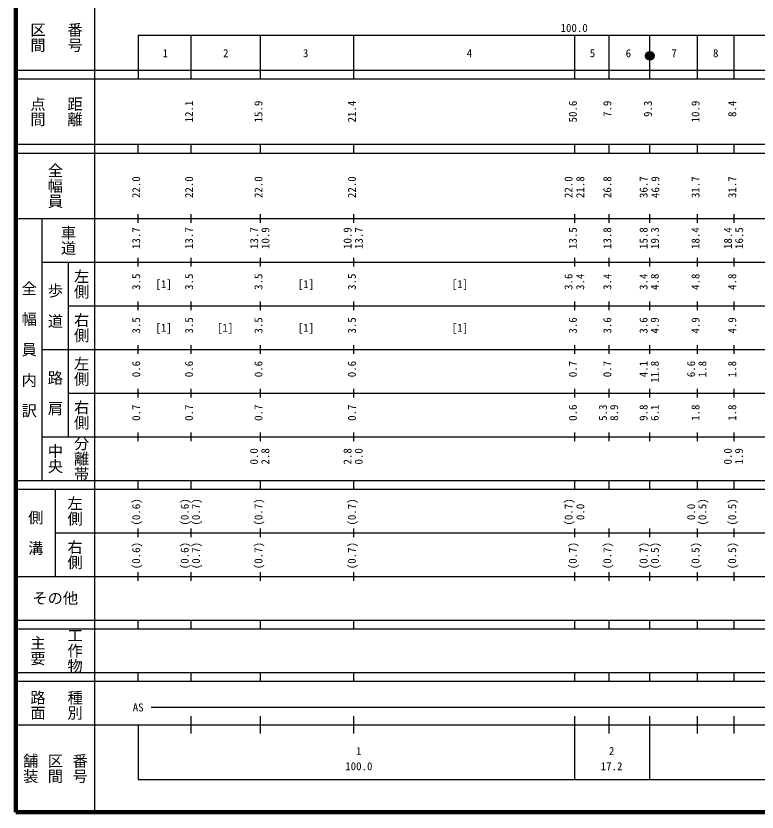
# Model space of a CAD drawing. Units: millimetres on the paper, enlarged 1000 times. Extents: x 40000 to 680000, y 20000 to 380000.
# Drawn here: x 40000 to 209738, y 20000 to 202409 of the extents above; entities that cross this region are included whole.
import ezdxf
from ezdxf.enums import TextEntityAlignment as Align

# ---------------------------------------------------------------- set-up
doc = ezdxf.new("R2010")
doc.units = ezdxf.units.MM
doc.header["$LTSCALE"] = 1000
doc.layers.add('M-TTL', color=2, linetype='Continuous', lineweight=140)
doc.layers.add('M-TTL-BAND', color=7, linetype='Continuous', lineweight=25)
doc.styles.add('@ＭＳ ゴシック', font='')
doc.styles.add('ＭＳ ゴシック', font='')
doc.styles.get('@ＭＳ ゴシック').set_extended_font_data('@MS Gothic')
doc.styles.get('ＭＳ ゴシック').set_extended_font_data('MS Gothic')

msp = doc.modelspace()

# ---------------------------------------------------------------- linework, layer by layer
at = {"layer": 'M-TTL'}
for p, q in [((40000, 380000), (40000, 20000)), ((40000, 20000), (680000, 20000))]:
    msp.add_line(p, q, dxfattribs=at)
at = {"layer": 'M-TTL-BAND'}
for p, q in [((58000, 370000), (58000, 20000)), ((68000, 198000), (579000, 198000)), ((68000, 198000), (68000, 188000)), ((80100, 188000), (80100, 198000)), ((96000, 188000), (96000, 198000)), ((117400, 188000), (117400, 198000)), ((168000, 188000), (168000, 198000)), ((175900, 188000), (175900, 198000)), ((185200, 188000), (185200, 198000)), ((196100, 188000), (196100, 198000)), ((204500, 188000), (204500, 198000)), ((40000, 190000), (579000, 190000)), ((40000, 188000), (579000, 188000)), ((40000, 173000), (579000, 173000)), ((68000, 171000), (68000, 173000)), ((80100, 171000), (80100, 173000)), ((96000, 171000), (96000, 173000)), ((117400, 171000), (117400, 173000)), ((168000, 171000), (168000, 173000)), ((175900, 171000), (175900, 173000)), ((185200, 171000), (185200, 173000)), ((196100, 171000), (196100, 173000)), ((204500, 171000), (204500, 173000)), ((40000, 171000), (579000, 171000)), ((68000, 155000), (68000, 157000)), ((80100, 155000), (80100, 157000)), ((96000, 155000), (96000, 157000)), ((117400, 155000), (117400, 157000)), ((168000, 155000), (168000, 157000)), ((175900, 155000), (175900, 157000)), ((185200, 155000), (185200, 157000)), ((196100, 155000), (196100, 157000)), ((204500, 155000), (204500, 157000)), ((40000, 156000), (579000, 156000)), ((46000, 96000), (46000, 156000)), ((46000, 146000), (579000, 146000)), ((52000, 146000), (52000, 106000)), ((68000, 145000), (68000, 147000)), ((80100, 145000), (80100, 147000)), ((96000, 145000), (96000, 147000)), ((117400, 145000), (117400, 147000)), ((168000, 145000), (168000, 147000)), ((175900, 145000), (175900, 147000)), ((185200, 145000), (185200, 147000)), ((196100, 145000), (196100, 147000)), ((204500, 145000), (204500, 147000)), ((68000, 135000), (68000, 137000)), ((80100, 135000), (80100, 137000)), ((96000, 135000), (96000, 137000)), ((117400, 135000), (117400, 137000)), ((168000, 135000), (168000, 137000)), ((175900, 135000), (175900, 137000)), ((185200, 135000), (185200, 137000)), ((196100, 135000), (196100, 137000)), ((204500, 135000), (204500, 137000)), ((52000, 136000), (579000, 136000)), ((46000, 126000), (579000, 126000)), ((68000, 125000), (68000, 127000)), ((80100, 125000), (80100, 127000)), ((96000, 125000), (96000, 127000)), ((117400, 125000), (117400, 127000)), ((168000, 125000), (168000, 127000)), ((175900, 125000), (175900, 127000)), ((185200, 125000), (185200, 127000)), ((196100, 125000), (196100, 127000)), ((204500, 125000), (204500, 127000)), ((68000, 115000), (68000, 117000)), ((80100, 115000), (80100, 117000)), ((96000, 115000), (96000, 117000)), ((117400, 115000), (117400, 117000)), ((168000, 115000), (168000, 117000)), ((175900, 115000), (175900, 117000)), ((185200, 115000), (185200, 117000)), ((196100, 115000), (196100, 117000)), ((204500, 115000), (204500, 117000)), ((52000, 116000), (579000, 116000)), ((46000, 106000), (579000, 106000)), ((68000, 105000), (68000, 107000)), ((80100, 105000), (80100, 107000)), ((96000, 105000), (96000, 107000)), ((117400, 105000), (117400, 107000)), ((168000, 105000), (168000, 107000)), ((175900, 105000), (175900, 107000)), ((185200, 105000), (185200, 107000)), ((196100, 105000), (196100, 107000)), ((204500, 105000), (204500, 107000)), ((40000, 96000), (579000, 96000)), ((68000, 94000), (68000, 96000)), ((80100, 94000), (80100, 96000)), ((96000, 94000), (96000, 96000)), ((117400, 94000), (117400, 96000)), ((168000, 94000), (168000, 96000)), ((175900, 94000), (175900, 96000)), ((185200, 94000), (185200, 96000)), ((196100, 94000), (196100, 96000)), ((204500, 94000), (204500, 96000)), ((40000, 94000), (579000, 94000)), ((49000, 94000), (49000, 74000)), ((49000, 84000), (579000, 84000)), ((68000, 83000), (68000, 85000)), ((80100, 83000), (80100, 85000)), ((96000, 83000), (96000, 85000)), ((117400, 83000), (117400, 85000)), ((168000, 83000), (168000, 85000)), ((175900, 83000), (175900, 85000)), ((185200, 83000), (185200, 85000)), ((196100, 83000), (196100, 85000)), ((204500, 83000), (204500, 85000)), ((68000, 73000), (68000, 75000)), ((80100, 73000), (80100, 75000)), ((96000, 73000), (96000, 75000)), ((117400, 73000), (117400, 75000)), ((168000, 73000), (168000, 75000)), ((175900, 73000), (175900, 75000)), ((185200, 73000), (185200, 75000)), ((196100, 73000), (196100, 75000)), ((204500, 73000), (204500, 75000)), ((40000, 74000), (579000, 74000)), ((40000, 64000), (579000, 64000)), ((68000, 62000), (68000, 64000)), ((80100, 62000), (80100, 64000)), ((96000, 62000), (96000, 64000)), ((117400, 62000), (117400, 64000)), ((168000, 62000), (168000, 64000)), ((175900, 62000), (175900, 64000)), ((185200, 62000), (185200, 64000)), ((196100, 62000), (196100, 64000)), ((204500, 62000), (204500, 64000)), ((40000, 62000), (579000, 62000)), ((40000, 52000), (579000, 52000)), ((68000, 50000), (68000, 52000)), ((80100, 50000), (80100, 52000)), ((96000, 50000), (96000, 52000)), ((117400, 50000), (117400, 52000)), ((168000, 50000), (168000, 52000)), ((175900, 50000), (175900, 52000)), ((185200, 50000), (185200, 52000)), ((196100, 50000), (196100, 52000)), ((204500, 50000), (204500, 52000)), ((40000, 50000), (579000, 50000)), ((71000, 44000), (565464, 44000)), ((80100, 38000), (80100, 42000)), ((96000, 38000), (96000, 42000)), ((117400, 38000), (117400, 42000)), ((168000, 27500), (168000, 42000)), ((175900, 38000), (175900, 42000)), ((185200, 27500), (185200, 42000)), ((196100, 38000), (196100, 42000)), ((204500, 38000), (204500, 42000)), ((40000, 40000), (579000, 40000)), ((68000, 40000), (68000, 27500)), ((68000, 27500), (579000, 27500))]:
    msp.add_line(p, q, dxfattribs=at)
for radius in [1000, 900, 800, 700, 600, 500, 400, 300, 200, 100]:
    msp.add_circle((185200, 193249), radius, dxfattribs=at)

# ---------------------------------------------------------------- texts
at = {"layer": 'M-TTL-BAND', "style": '@ＭＳ ゴシック'}
for s, p in [('番号', (53500, 197500)), ('区間', (45000, 197500)), ('点間', (45000, 180500)), ('距離', (53500, 180500)), ('全幅員', (49000, 163500)), ('車道', (52000, 151000)), ('左側', (55000, 141000)), ('全\u3000幅\u3000員\u3000内\u3000訳', (43000, 126000)), ('歩\u3000道', (49000, 136000)), ('右側', (55000, 131000)), ('左側', (55000, 121000)), ('路\u3000肩', (49000, 116000)), ('右側', (55000, 111000)), ('分離帯', (55000, 101000)), ('中央', (49000, 101000)), ('左側', (53500, 89000)), ('側\u3000溝', (44500, 84000)), ('右側', (53500, 79000)), ('主要', (45000, 57000)), ('工作物', (53500, 57000)), ('路面', (45000, 44500)), ('種別', (53500, 44500)), ('舗装', (43333, 30000)), ('区間', (49000, 30000)), ('番号', (54667, 30000))]:
    msp.add_text(s, height=2566, rotation=270, dxfattribs=at).set_placement(p, align=Align.MIDDLE_CENTER)
at = {"layer": 'M-TTL-BAND', "style": 'ＭＳ ゴシック'}
for s, p in [('100.0', (167844, 198195)), ('1', (74202, 192405)), ('2', (88054, 192405)), ('3', (106340, 192405)), ('4', (143861, 192405)), ('5', (172042, 192405)), ('6', (180274, 192405)), ('7', (190723, 192405)), ('8', (200265, 192405)), ('[1]', (73830, 139500)), ('[1]', (106423, 139500)), ('[1]', (141688, 139500)), ('[1]', (73830, 129500)), ('[1]', (87920, 129500)), ('[1]', (106423, 129500)), ('[1]', (141688, 129500)), ('AS', (68000, 42500)), ('1', (118530, 32523)), ('2', (176415, 32523)), ('100.0', (118530, 29033)), ('17.2', (176415, 29033))]:
    msp.add_text(s, height=1833, dxfattribs=at).set_placement(p, align=Align.BOTTOM_CENTER)
for s, p in [('12.1', (81100, 180500)), ('15.9', (97000, 180500)), ('21.4', (118400, 180500)), ('50.6', (169000, 180500)), ('7.9', (176900, 181125)), ('9.3', (186200, 181125)), ('10.9', (197100, 180500)), ('8.4', (205500, 181125)), ('22.0', (69000, 163174)), ('22.0', (81100, 163174)), ('22.0', (97000, 163174)), ('22.0', (118400, 163174)), ('22.0', (168006, 163174)), ('21.8', (170697, 163174)), ('26.8', (176900, 163174)), ('31.7', (197100, 163174)), ('31.7', (205500, 163174)), ('13.7', (69000, 151500)), ('13.7', (81100, 151500)), ('13.7', (96011, 151500)), ('10.9', (98597, 151500)), ('10.9', (117411, 151500)), ('13.7', (119997, 151500)), ('13.5', (169000, 151500)), ('13.8', (176900, 151500)), ('15.8', (185211, 151500)), ('19.3', (187797, 151500)), ('18.4', (197100, 151500)), ('18.4', (204511, 151500)), ('16.5', (207097, 151500)), ('3.5', (69000, 141500)), ('3.5', (81100, 141500)), ('3.5', (97000, 141500)), ('3.5', (118400, 141500)), ('3.6', (168006, 141500)), ('3.4', (170697, 141500)), ('3.4', (176900, 141500)), ('3.4', (185198, 141500)), ('4.8', (187766, 141500)), ('4.8', (197100, 141500)), ('4.8', (205500, 141500)), ('3.5', (69000, 131500)), ('3.5', (81100, 131500)), ('3.5', (97000, 131500)), ('3.5', (118400, 131500)), ('3.6', (169000, 131500)), ('3.6', (176900, 131500)), ('3.6', (185198, 131500)), ('4.9', (187766, 131500)), ('4.9', (197100, 131500)), ('4.9', (205500, 131500)), ('0.6', (69000, 121500)), ('0.6', (81100, 121500)), ('0.6', (97000, 121500)), ('0.6', (118400, 121500)), ('0.7', (169000, 121500)), ('0.7', (176900, 121500)), ('4.1', (185198, 121500)), ('11.8', (187766, 120875)), ('6.6', (196098, 121500)), ('1.8', (198666, 121500)), ('1.8', (205500, 121500)), ('0.7', (69000, 111500)), ('0.7', (81100, 111500)), ('0.7', (97000, 111500)), ('0.7', (118400, 111500)), ('0.6', (169000, 111500)), ('5.3', (175898, 111500)), ('8.9', (178466, 111500)), ('9.8', (185198, 111500)), ('6.1', (187766, 111500)), ('1.8', (197100, 111500)), ('1.8', (205500, 111500)), ('0.0', (95998, 101500)), ('2.8', (98566, 101500)), ('2.8', (117398, 101500)), ('0.0', (119966, 101500)), ('0.0', (204498, 101500)), ('1.9', (207066, 101500)), ('(0.6)', (69000, 88764)), ('(0.6)', (80100, 88764)), ('(0.7)', (82703, 88764)), ('(0.7)', (97000, 88764)), ('(0.7)', (118400, 88764)), ('(0.7)', (168026, 88764)), ('(0.5)', (198666, 88764)), ('(0.5)', (205500, 88764)), ('0.0', (170717, 88764)), ('0.0', (196098, 88764)), ('(0.6)', (69000, 78764)), ('(0.6)', (80100, 78764)), ('(0.7)', (82703, 78764)), ('(0.7)', (97000, 78764)), ('(0.7)', (118400, 78764)), ('(0.7)', (169000, 78764)), ('(0.7)', (176900, 78764)), ('(0.7)', (185200, 78764)), ('(0.5)', (187803, 78764)), ('(0.5)', (197100, 78764)), ('(0.5)', (205500, 78764))]:
    msp.add_text(s, height=1833, rotation=90, dxfattribs=at).set_placement(p, align=Align.BOTTOM_CENTER)
for s, p in [('36.7', (185206, 165674)), ('46.9', (187897, 165674))]:
    msp.add_text(s, height=1833, rotation=90, dxfattribs=at).set_placement(p, align=Align.BOTTOM_RIGHT)
msp.add_text('その他', height=2566, dxfattribs=at).set_placement((49000, 69000), align=Align.MIDDLE_CENTER)

doc.saveas('drawing.dxf')
